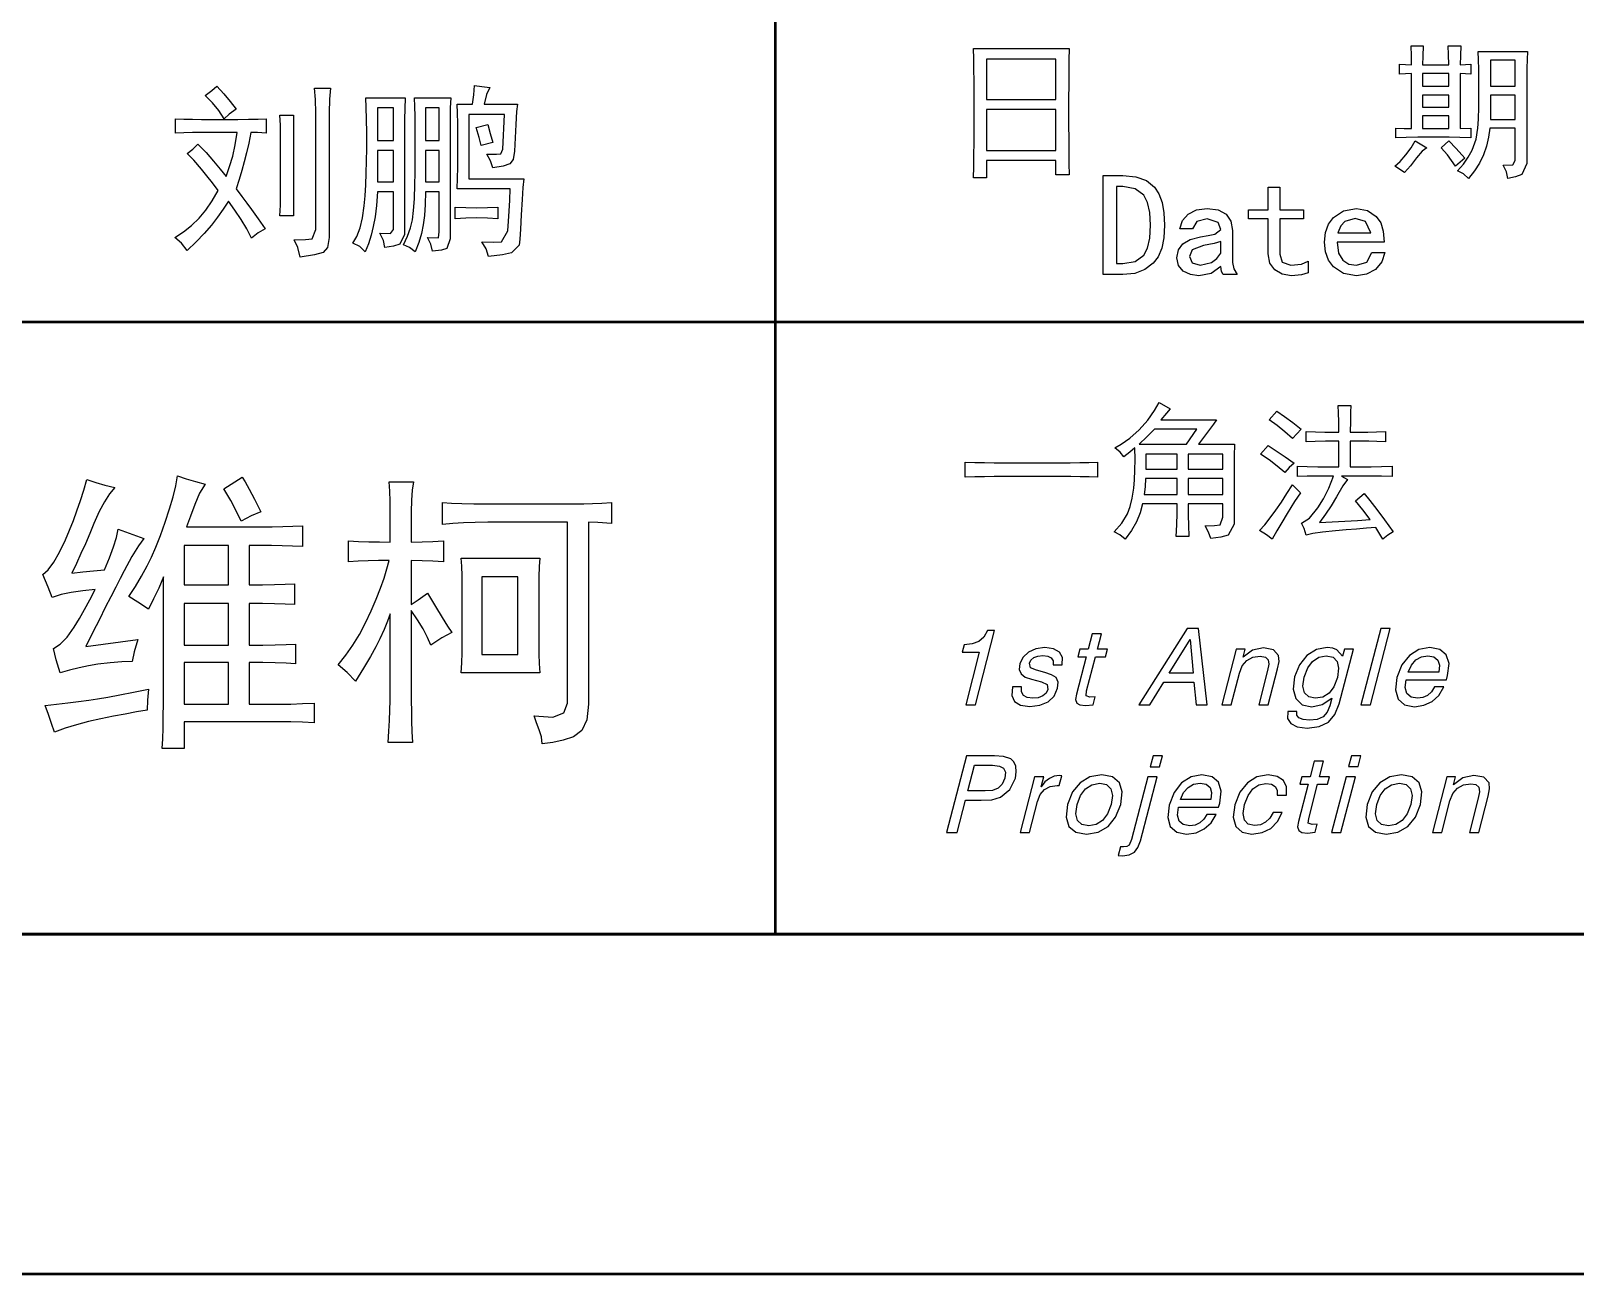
# Model space of a CAD drawing. Extents: x 0 to 1189, y 0 to 841.
# Drawn here: x 936.53 to 981.96, y -0.1 to 36.47 of the extents above; entities that cross this region are included whole.
import ezdxf

# ---------------------------------------------------------------- set-up
doc = ezdxf.new("R2010")
doc.units = 0

msp = doc.modelspace()

# ---------------------------------------------------------------- linework, layer by layer
at = {"color": 7, "lineweight": 50}
for p, q in [((958.433, 9.903), (958.433, 72.903)), ((1010.933, 27.903), (908.931, 27.903)), ((1178.931, 9.903), (29.931, 9.903)), ((908.931, 9.903), (1178.931, 9.903)), ((1188.931, -0.097), (-0.069, -0.097))]:
    msp.add_line(p, q, dxfattribs=at)
at = {"color": 7, "lineweight": 25}
for points in [[(967.077, 35.945), (967.071, 35.603), (967.067, 35.247), (967.063, 34.875), (967.061, 34.489), (967.06, 34.087), (967.061, 33.685), (967.063, 33.299), (967.067, 32.927), (967.071, 32.571), (967.077, 32.229), (966.685, 32.229), (966.685, 32.655), (964.64, 32.655), (964.64, 32.144), (964.265, 32.144), (964.271, 32.468), (964.276, 32.815), (964.279, 33.183), (964.281, 33.573), (964.282, 33.985), (964.281, 34.333), (964.28, 34.672), (964.278, 35.003), (964.274, 35.326), (964.27, 35.64), (964.265, 35.945)], [(977.151, 35.468), (977.146, 35.736), (977.134, 36.03), (977.492, 36.03), (977.479, 35.719), (977.474, 35.468), (978.242, 35.468), (978.237, 35.77), (978.224, 36.03), (978.599, 36.03), (978.587, 35.745), (978.582, 35.468), (978.889, 35.485), (978.889, 35.195), (978.582, 35.212), (978.582, 33.593), (978.889, 33.61), (978.889, 33.32), (978.57, 33.333), (978.259, 33.337), (977.338, 33.337), (976.989, 33.333), (976.69, 33.32), (976.69, 33.61), (976.933, 33.597), (977.151, 33.593), (977.151, 35.212), (976.793, 35.195), (976.793, 35.485)], [(966.685, 34.445), (966.685, 35.638), (964.64, 35.638), (964.64, 34.445)], [(979.844, 32.519), (980.129, 32.527), (980.202, 32.655), (980.202, 33.61), (979.452, 33.61), (979.416, 33.341), (979.353, 33.079), (979.264, 32.826), (979.147, 32.581), (978.999, 32.348), (978.821, 32.127), (978.68, 32.259), (978.497, 32.348), (978.674, 32.545), (978.819, 32.75), (978.932, 32.962), (979.047, 33.286), (979.102, 33.61), (979.117, 33.871), (979.125, 34.223), (979.128, 34.667), (979.127, 35.022), (979.124, 35.34), (979.118, 35.619), (979.111, 35.86), (980.56, 35.86), (980.55, 35.629), (980.545, 35.367), (980.543, 35.076), (980.543, 32.57), (980.389, 32.246), (980.21, 32.174), (979.98, 32.127), (979.946, 32.319)], [(980.202, 34.837), (980.202, 35.604), (979.469, 35.604), (979.469, 34.837)], [(978.242, 34.837), (978.242, 35.212), (977.474, 35.212), (977.474, 34.837)], [(941.999, 34.843), (942.205, 34.616), (942.397, 34.389), (942.574, 34.161), (942.367, 34.018), (942.212, 33.884), (942.056, 34.121), (941.871, 34.348), (941.658, 34.566), (941.85, 34.71)], [(945.344, 34.779), (945.312, 34.46), (945.302, 34.055), (945.302, 30.39), (945.259, 30.1), (945.131, 29.953), (944.875, 29.881), (944.449, 29.815), (944.385, 30.092), (944.279, 30.326), (944.612, 30.332), (944.801, 30.348), (944.918, 30.625), (944.918, 34.055), (944.907, 34.449), (944.875, 34.779)], [(949.947, 32.84), (950.23, 32.843), (950.352, 32.851), (950.416, 32.99), (950.459, 34.012), (949.415, 34.012), (949.415, 32.116), (951.034, 32.116), (951.007, 31.857), (950.982, 31.505), (950.959, 31.061), (950.938, 30.635), (950.917, 30.337), (950.896, 30.166), (950.672, 29.943), (950.405, 29.884), (949.99, 29.836), (949.921, 30.06), (949.798, 30.262), (950.144, 30.252), (950.373, 30.262), (950.565, 30.582), (950.585, 30.867), (950.603, 31.168), (950.617, 31.485), (950.629, 31.818), (949.074, 31.818), (949.083, 32.131), (949.09, 32.452), (949.094, 32.78), (949.095, 33.117), (949.094, 33.448), (949.09, 33.757), (949.083, 34.044), (949.074, 34.311), (949.521, 34.311), (949.559, 34.588), (949.585, 34.865), (949.793, 34.827), (950.033, 34.801), (949.937, 34.593), (949.862, 34.311), (950.842, 34.311), (950.821, 34.098), (950.8, 33.714), (950.757, 32.926), (950.722, 32.683), (950.619, 32.553), (950.424, 32.486), (950.118, 32.436), (950.054, 32.643)], [(978.242, 34.223), (978.242, 34.581), (977.474, 34.581), (977.474, 34.223)], [(980.202, 33.865), (980.202, 34.581), (979.469, 34.581), (979.469, 33.865)], [(946.794, 30.518), (947.114, 30.507), (947.199, 30.625), (947.199, 31.732), (946.73, 31.732), (946.697, 31.335), (946.654, 30.994), (946.602, 30.71), (946.538, 30.456), (946.46, 30.208), (946.368, 29.964), (946.203, 30.124), (946.006, 30.22), (946.122, 30.424), (946.216, 30.675), (946.287, 30.973), (946.336, 31.317), (946.363, 31.62), (946.384, 31.941), (946.398, 32.28), (946.407, 32.636), (946.41, 33.011), (946.409, 33.472), (946.405, 33.874), (946.398, 34.217), (946.389, 34.502), (947.54, 34.502), (947.528, 34.173), (947.521, 33.868), (947.518, 33.586), (947.518, 30.475), (947.38, 30.198), (947.201, 30.14), (946.943, 30.092), (946.906, 30.305)], [(947.199, 33.245), (947.199, 34.204), (946.73, 34.204), (946.73, 33.245)], [(948.2, 30.39), (948.52, 30.379), (948.541, 30.561), (948.541, 31.732), (948.136, 31.732), (948.129, 31.36), (948.108, 31.036), (948.072, 30.763), (948.018, 30.509), (947.94, 30.242), (947.838, 29.964), (947.668, 30.092), (947.497, 30.177), (947.611, 30.429), (947.696, 30.674), (947.753, 30.912), (947.789, 31.183), (947.814, 31.528), (947.827, 31.946), (947.832, 32.286), (947.835, 32.627), (947.837, 32.968), (947.838, 33.309), (947.837, 33.647), (947.833, 33.959), (947.826, 34.244), (947.817, 34.502), (948.882, 34.502), (948.87, 34.206), (948.863, 33.887), (948.861, 33.544), (948.861, 30.348), (948.765, 30.071), (948.613, 30.017), (948.349, 29.985), (948.301, 30.193)], [(948.541, 33.245), (948.541, 34.204), (948.136, 34.204), (948.136, 33.245)], [(966.685, 32.945), (966.685, 34.155), (964.64, 34.155), (964.64, 32.945)], [(942.617, 33.863), (942.937, 33.866), (943.214, 33.873), (943.448, 33.884), (943.448, 33.458), (943.198, 33.474), (943, 33.48), (942.941, 33.166), (942.877, 32.878), (942.809, 32.617), (942.735, 32.362), (942.657, 32.096), (942.574, 31.818), (942.738, 31.599), (942.887, 31.396), (943.022, 31.21), (943.219, 30.936), (943.427, 30.646), (943.219, 30.523), (943.022, 30.369), (942.881, 30.646), (942.713, 30.923), (942.529, 31.194), (942.34, 31.455), (942.19, 31.226), (942.023, 30.991), (941.839, 30.752), (941.632, 30.509), (941.394, 30.26), (941.125, 30.007), (940.96, 30.22), (940.763, 30.39), (941.023, 30.557), (941.26, 30.745), (941.477, 30.955), (941.677, 31.193), (941.865, 31.466), (942.042, 31.775), (941.874, 31.996), (941.71, 32.206), (941.552, 32.404), (941.328, 32.662), (941.125, 32.862), (941.291, 32.984), (941.445, 33.139), (941.687, 32.886), (941.903, 32.638), (942.098, 32.401), (942.276, 32.18), (942.377, 32.481), (942.468, 32.787), (942.542, 33.115), (942.596, 33.48), (941.552, 33.48), (941.286, 33.477), (941.031, 33.47), (940.785, 33.458), (940.785, 33.884), (941.031, 33.873), (941.286, 33.866), (941.552, 33.863)], [(943.874, 33.33), (943.869, 33.698), (943.853, 33.991), (944.258, 33.991), (944.258, 31.029), (943.853, 31.029), (943.869, 31.344), (943.874, 31.69)], [(949.969, 33.714), (950.038, 33.453), (950.118, 33.181), (949.777, 33.096), (949.718, 33.336), (949.628, 33.629)], [(978.242, 33.593), (978.242, 33.968), (977.474, 33.968), (977.474, 33.593)], [(977.594, 33.03), (977.46, 32.93), (977.295, 32.732), (977.119, 32.5), (976.946, 32.297), (976.656, 32.485), (976.814, 32.627), (976.98, 32.817), (977.134, 33.028), (977.253, 33.235)], [(978.446, 32.485), (978.203, 32.826), (978.02, 33.03), (978.242, 33.235), (978.463, 33.005), (978.719, 32.723)], [(947.199, 32.031), (947.199, 32.947), (946.73, 32.947), (946.73, 32.031)], [(948.541, 32.031), (948.541, 32.947), (948.136, 32.947), (948.136, 32.031)], [(969.884, 30.748), (969.863, 30.384), (969.8, 30.077), (969.697, 29.826), (969.551, 29.632), (969.304, 29.447), (969.006, 29.336), (968.656, 29.299), (968.077, 29.299), (968.077, 32.214), (968.656, 32.214), (969.04, 32.176), (969.349, 32.063), (969.585, 31.873), (969.716, 31.675), (969.809, 31.421), (969.865, 31.112)], [(969.474, 30.748), (969.452, 31.127), (969.384, 31.422), (969.27, 31.634), (969.014, 31.826), (968.656, 31.89), (968.469, 31.89), (968.469, 29.623), (968.656, 29.623), (969.014, 29.685), (969.27, 29.87), (969.384, 30.078), (969.452, 30.37)], [(974.112, 29.35), (973.915, 29.291), (973.617, 29.265), (973.34, 29.308), (973.123, 29.436), (972.982, 29.64), (972.935, 29.913), (972.935, 30.936), (972.356, 30.936), (972.356, 31.208), (972.935, 31.208), (972.935, 31.873), (973.276, 31.873), (973.276, 31.208), (973.975, 31.208), (973.975, 30.936), (973.276, 30.936), (973.276, 29.896), (973.344, 29.666), (973.6, 29.572), (973.907, 29.606), (974.112, 29.691)], [(950.267, 30.944), (949.963, 30.96), (949.649, 30.965), (949.329, 30.96), (949.01, 30.944), (949.01, 31.285), (949.329, 31.269), (949.649, 31.264), (949.963, 31.269), (950.267, 31.285)], [(972.018, 29.299), (971.609, 29.299), (971.558, 29.393), (971.541, 29.538), (971.251, 29.333), (970.893, 29.265), (970.642, 29.299), (970.433, 29.402), (970.292, 29.568), (970.246, 29.794), (970.288, 30.024), (970.416, 30.203), (970.633, 30.331), (970.944, 30.407), (971.168, 30.446), (971.362, 30.492), (971.541, 30.629), (971.464, 30.833), (971.132, 30.936), (970.834, 30.859), (970.706, 30.646), (970.331, 30.646), (970.41, 30.891), (970.578, 31.081), (970.823, 31.202), (971.132, 31.242), (971.46, 31.2), (971.694, 31.072), (971.835, 30.867), (971.882, 30.595), (971.882, 29.657), (971.916, 29.47)], [(976.36, 29.947), (976.275, 29.67), (976.087, 29.453), (975.827, 29.312), (975.525, 29.265), (975.152, 29.331), (974.852, 29.529), (974.705, 29.727), (974.617, 29.969), (974.587, 30.254), (974.617, 30.539), (974.705, 30.78), (974.852, 30.978), (975.152, 31.176), (975.525, 31.242), (975.851, 31.185), (976.113, 31.012), (976.241, 30.826), (976.318, 30.573), (976.343, 30.254), (974.962, 30.254), (975.003, 29.934), (975.124, 29.725), (975.305, 29.61), (975.525, 29.572), (975.832, 29.666), (975.985, 29.947)], [(975.951, 30.527), (975.798, 30.859), (975.491, 30.953), (975.184, 30.859), (975.065, 30.729), (974.979, 30.527)], [(971.541, 29.93), (971.541, 30.271), (971.345, 30.211), (971.03, 30.152), (970.697, 30.032), (970.621, 29.828), (970.697, 29.649), (970.927, 29.572), (971.26, 29.657), (971.42, 29.768)], [(970.256, 22.556), (969.233, 22.556), (969.163, 22.293), (969.054, 22.032), (968.907, 21.773), (968.722, 21.516), (968.564, 21.648), (968.398, 21.738), (968.624, 21.989), (968.79, 22.266), (968.871, 22.478), (968.934, 22.728), (968.977, 23.016), (968.999, 23.263), (969.011, 23.544), (969.016, 23.86), (969.011, 24.209), (968.862, 24.073), (968.688, 23.936), (968.577, 24.073), (968.415, 24.209), (968.602, 24.314), (968.858, 24.49), (969.135, 24.729), (969.386, 25.019), (969.591, 25.306), (969.727, 25.539), (970.051, 25.351), (969.94, 25.228), (969.778, 25.027), (971.415, 25.027), (971.318, 24.902), (971.142, 24.664), (970.886, 24.311), (971.943, 24.311), (971.93, 23.958), (971.926, 23.647), (971.926, 21.959), (971.756, 21.635), (971.543, 21.576), (971.244, 21.533), (971.176, 21.721), (971.074, 21.908), (971.355, 21.917), (971.517, 21.942), (971.602, 22.164), (971.602, 22.556), (970.58, 22.556), (970.58, 22.215), (970.584, 21.934), (970.597, 21.601), (970.222, 21.601), (970.247, 21.942), (970.256, 22.283)], [(976.609, 21.738), (976.455, 21.64), (976.302, 21.516), (976.191, 21.712), (976.097, 21.857), (975.819, 21.838), (975.529, 21.816), (975.227, 21.791), (974.913, 21.763), (974.533, 21.722), (974.246, 21.68), (974.052, 21.635), (973.992, 21.827), (973.916, 21.993), (974.146, 22.138), (974.393, 22.436), (974.558, 22.707), (974.711, 23.02), (974.853, 23.374), (974.376, 23.374), (974.078, 23.37), (973.796, 23.357), (973.796, 23.664), (974.082, 23.651), (974.393, 23.647), (975.007, 23.647), (975.007, 24.397), (974.615, 24.397), (974.312, 24.392), (974.052, 24.38), (974.052, 24.686), (974.325, 24.674), (974.597, 24.669), (975.007, 24.669), (975.005, 24.969), (974.999, 25.23), (974.99, 25.453), (975.365, 25.453), (975.355, 25.253), (975.349, 24.991), (975.347, 24.669), (975.859, 24.669), (976.119, 24.674), (976.387, 24.686), (976.387, 24.38), (976.127, 24.392), (975.893, 24.397), (975.347, 24.397), (975.347, 23.647), (975.961, 23.647), (976.268, 23.651), (976.575, 23.664), (976.575, 23.357), (976.268, 23.37), (975.961, 23.374), (975.092, 23.374), (975.262, 23.272), (975.13, 23.084), (974.938, 22.76), (974.785, 22.503), (974.62, 22.253), (974.444, 22.01), (974.818, 22.028), (975.19, 22.049), (975.56, 22.071), (975.927, 22.096), (975.718, 22.385), (975.501, 22.641), (975.757, 22.863), (975.925, 22.652), (976.123, 22.394), (976.351, 22.089)], [(973.183, 25.283), (973.414, 25.126), (973.652, 24.95), (973.899, 24.755), (973.643, 24.482), (973.423, 24.679), (973.196, 24.861), (972.961, 25.027)], [(970.528, 24.311), (970.835, 24.755), (969.591, 24.755), (969.365, 24.524), (969.131, 24.311)], [(972.927, 24.277), (973.171, 24.12), (973.427, 23.944), (973.694, 23.749), (973.549, 23.63), (973.421, 23.476), (973.198, 23.666), (972.959, 23.847), (972.705, 24.022)], [(967.106, 23.766), (967.392, 23.768), (967.659, 23.774), (967.907, 23.783), (967.907, 23.34), (967.661, 23.349), (967.399, 23.355), (967.123, 23.357), (964.873, 23.357), (964.581, 23.355), (964.297, 23.349), (964.02, 23.34), (964.02, 23.783), (964.297, 23.774), (964.581, 23.768), (964.873, 23.766)], [(970.256, 23.578), (970.256, 24.022), (969.335, 24.022), (969.335, 23.578)], [(971.602, 23.578), (971.602, 24.022), (970.58, 24.022), (970.58, 23.578)], [(938.998, 23.037), (938.845, 22.856), (938.691, 22.619), (938.538, 22.327), (938.385, 21.98), (938.26, 21.681), (938.134, 21.385), (938.004, 21.092), (937.872, 20.802), (937.737, 20.514), (938.055, 20.556), (938.373, 20.59), (938.691, 20.616), (938.845, 20.972), (938.964, 21.289), (939.049, 21.569), (939.101, 21.809), (939.851, 21.537), (939.695, 21.325), (939.502, 21.006), (939.271, 20.582), (939.156, 20.362), (939.026, 20.109), (938.881, 19.824), (938.72, 19.508), (938.544, 19.159), (938.353, 18.779), (938.146, 18.366), (939.68, 18.571), (939.569, 18.204), (939.51, 17.923), (939.201, 17.914), (938.866, 17.885), (938.504, 17.838), (938.224, 17.79), (937.946, 17.731), (937.67, 17.662), (937.396, 17.582), (937.277, 17.966), (937.191, 18.298), (937.396, 18.429), (937.601, 18.639), (937.805, 18.929), (937.958, 19.183), (938.112, 19.453), (938.265, 19.737), (938.419, 20.037), (938.056, 19.998), (937.72, 19.951), (937.417, 19.888), (937.157, 19.798), (937.038, 20.105), (936.885, 20.48), (937.041, 20.62), (937.204, 20.838), (937.374, 21.132), (937.549, 21.503), (937.666, 21.779), (937.779, 22.063), (937.886, 22.355), (937.989, 22.654), (938.087, 22.961), (938.18, 23.275), (938.438, 23.188), (938.71, 23.109)], [(941.657, 23.139), (941.495, 22.87), (941.351, 22.542), (941.223, 22.197), (941.112, 21.878), (943.294, 21.878), (943.626, 21.88), (943.941, 21.886), (944.24, 21.897), (944.521, 21.912), (944.521, 21.298), (944.227, 21.313), (943.924, 21.324), (943.613, 21.33), (943.294, 21.332), (942.953, 21.332), (942.953, 20.173), (943.343, 20.175), (943.694, 20.182), (944.007, 20.192), (944.282, 20.207), (944.282, 19.593), (944.007, 19.608), (943.694, 19.619), (943.343, 19.625), (942.953, 19.628), (942.953, 18.4), (943.358, 18.402), (943.72, 18.409), (944.039, 18.419), (944.316, 18.434), (944.316, 17.855), (944.039, 17.87), (943.72, 17.88), (943.358, 17.887), (942.953, 17.889), (942.953, 16.662), (943.498, 16.662), (943.839, 16.664), (944.18, 16.67), (944.521, 16.681), (944.862, 16.696), (944.862, 16.116), (944.521, 16.131), (944.18, 16.142), (943.839, 16.148), (943.498, 16.15), (941.044, 16.15), (941.044, 15.366), (940.396, 15.366), (940.408, 15.643), (940.418, 15.955), (940.425, 16.303), (940.429, 16.686), (940.43, 17.105), (940.43, 20.412), (940.29, 20.078), (940.142, 19.76), (939.987, 19.457), (939.672, 19.67), (939.407, 19.832), (939.604, 20.129), (939.786, 20.431), (939.953, 20.736), (940.075, 20.988), (940.204, 21.285), (940.339, 21.627), (940.481, 22.014), (940.612, 22.406), (940.716, 22.764), (940.791, 23.088), (940.839, 23.378), (941.097, 23.29), (941.369, 23.211)], [(942.748, 23.343), (942.833, 23.203), (942.953, 22.986), (943.106, 22.691), (943.294, 22.321), (943.012, 22.201), (942.714, 22.048), (942.582, 22.336), (942.411, 22.654), (942.203, 23.003)], [(945.571, 17.821), (945.795, 18.102), (946.005, 18.402), (946.199, 18.719), (946.378, 19.053), (946.543, 19.406), (946.689, 19.754), (946.815, 20.077), (946.921, 20.373), (947.006, 20.644), (947.071, 20.889), (946.753, 20.887), (946.449, 20.88), (946.157, 20.87), (945.878, 20.855), (945.878, 21.468), (946.172, 21.454), (946.474, 21.443), (946.785, 21.437), (947.105, 21.434), (947.105, 22.321), (947.101, 22.631), (947.09, 22.927), (947.071, 23.207), (947.787, 23.207), (947.749, 22.957), (947.726, 22.662), (947.719, 22.321), (947.719, 21.434), (948.037, 21.438), (948.355, 21.45), (948.673, 21.468), (948.673, 20.855), (948.355, 20.874), (948.037, 20.885), (947.719, 20.889), (947.719, 19.593), (947.923, 19.73), (948.196, 19.934), (948.432, 19.542), (948.631, 19.218), (948.79, 18.963), (948.912, 18.775), (948.622, 18.613), (948.298, 18.4), (948.198, 18.63), (948.068, 18.878), (947.908, 19.142), (947.719, 19.423), (947.719, 17.037), (947.72, 16.758), (947.724, 16.469), (947.731, 16.169), (947.74, 15.858), (947.753, 15.537), (947.037, 15.537), (947.061, 15.869), (947.081, 16.186), (947.094, 16.486), (947.102, 16.769), (947.105, 17.037), (947.105, 19.321), (947.026, 19.103), (946.923, 18.859), (946.798, 18.588), (946.677, 18.35), (946.517, 18.064), (946.319, 17.728), (946.082, 17.343), (945.835, 17.599)], [(970.256, 22.828), (970.256, 23.306), (969.318, 23.306), (969.31, 23.059), (969.284, 22.828)], [(971.602, 22.828), (971.602, 23.306), (970.58, 23.306), (970.58, 22.828)], [(972.671, 21.772), (972.831, 21.944), (972.993, 22.143), (973.157, 22.368), (973.321, 22.611), (973.483, 22.861), (973.643, 23.118), (973.882, 22.88), (973.707, 22.626), (973.49, 22.274), (973.334, 22.012), (973.187, 21.759), (973.046, 21.516), (972.884, 21.648)], [(952.798, 22.559), (953.056, 22.563), (953.329, 22.575), (953.616, 22.593), (953.616, 21.98), (953.207, 22.005), (952.935, 22.014), (952.935, 16.662), (952.885, 16.207), (952.738, 15.889), (952.491, 15.707), (952.192, 15.609), (951.885, 15.54), (951.571, 15.503), (951.55, 15.707), (951.486, 15.912), (951.405, 16.116), (951.332, 16.321), (951.882, 16.287), (952.211, 16.412), (952.321, 16.696), (952.321, 22.014), (949.969, 22.014), (949.604, 22.01), (949.261, 21.997), (948.94, 21.976), (948.639, 21.946), (948.639, 22.593), (948.901, 22.579), (949.21, 22.568), (949.566, 22.562), (949.969, 22.559)], [(942.339, 20.173), (942.339, 21.332), (941.044, 21.332), (941.044, 20.173)], [(951.503, 20.957), (951.484, 20.718), (951.472, 20.412), (951.469, 20.037), (951.469, 18.707), (951.471, 18.419), (951.477, 18.136), (951.488, 17.857), (951.503, 17.582), (949.185, 17.582), (949.204, 17.878), (949.215, 18.173), (949.219, 18.468), (949.219, 20.105), (949.215, 20.442), (949.204, 20.726), (949.185, 20.957)], [(950.855, 18.128), (950.855, 20.412), (949.798, 20.412), (949.798, 18.128)], [(942.339, 18.4), (942.339, 19.628), (941.044, 19.628), (941.044, 18.4)], [(964.032, 16.644), (964.317, 16.644), (964.883, 18.831), (964.67, 18.831), (964.565, 18.64), (964.419, 18.512), (964.227, 18.437), (963.983, 18.412), (963.925, 18.19), (964.432, 18.19)], [(967.59, 17.057), (967.85, 18.061), (968.144, 18.061), (968.201, 18.28), (967.907, 18.28), (968.025, 18.737), (967.75, 18.737), (967.631, 18.28), (967.387, 18.28), (967.331, 18.061), (967.575, 18.061), (967.29, 16.963), (967.265, 16.803), (967.297, 16.697), (967.392, 16.641), (967.553, 16.622), (967.778, 16.647), (967.839, 16.882), (967.689, 16.872), (967.578, 16.913)], [(969.129, 16.644), (969.445, 16.644), (969.86, 17.317), (970.745, 17.317), (970.809, 16.644), (971.141, 16.644), (970.884, 18.894), (970.546, 18.894)], [(975.662, 16.644), (975.94, 16.644), (976.523, 18.894), (976.244, 18.894)], [(965.409, 17.176), (965.388, 16.925), (965.469, 16.744), (965.644, 16.634), (965.915, 16.594), (966.216, 16.631), (966.456, 16.735), (966.631, 16.903), (966.737, 17.132), (966.752, 17.313), (966.693, 17.445), (966.559, 17.532), (966.361, 17.601), (966.111, 17.664), (965.935, 17.736), (965.907, 17.867), (965.951, 17.964), (966.035, 18.036), (966.153, 18.08), (966.304, 18.096), (966.446, 18.077), (966.548, 18.024), (966.601, 17.936), (966.603, 17.824), (966.872, 17.824), (966.874, 17.83), (966.879, 18.033), (966.792, 18.193), (966.618, 18.293), (966.365, 18.33), (966.093, 18.296), (965.877, 18.199), (965.719, 18.049), (965.629, 17.858), (965.608, 17.68), (965.66, 17.554), (965.781, 17.464), (965.973, 17.398), (966.26, 17.32), (966.428, 17.245), (966.452, 17.098), (966.396, 16.988), (966.3, 16.907), (966.167, 16.853), (966.003, 16.838), (965.836, 16.857), (965.728, 16.922), (965.671, 17.029), (965.675, 17.176)], [(970.022, 17.579), (970.632, 18.571), (970.723, 17.579)], [(972.655, 16.644), (972.934, 16.644), (973.208, 17.705), (973.251, 17.921), (973.238, 18.099), (973.084, 18.265), (972.789, 18.321), (972.467, 18.252), (972.191, 18.043), (972.253, 18.28), (971.99, 18.28), (971.566, 16.644), (971.841, 16.644), (972.083, 17.576), (972.169, 17.789), (972.307, 17.946), (972.482, 18.043), (972.697, 18.077), (972.85, 18.049), (972.933, 17.971), (972.949, 17.839), (972.916, 17.651)], [(974.8, 16.844), (974.742, 16.619), (974.664, 16.428), (974.546, 16.296), (974.375, 16.218), (974.143, 16.193), (973.957, 16.212), (973.835, 16.259), (973.774, 16.337), (973.777, 16.447), (973.779, 16.453), (973.51, 16.453), (973.506, 16.44), (973.499, 16.243), (973.595, 16.093), (973.786, 15.996), (974.074, 15.962), (974.433, 16.005), (974.704, 16.134), (974.897, 16.359), (975.023, 16.678), (975.438, 18.28), (975.172, 18.28), (975.118, 18.074), (974.953, 18.259), (974.829, 18.312), (974.669, 18.334), (974.35, 18.271), (974.069, 18.096), (973.848, 17.82), (973.706, 17.467), (973.666, 17.104), (973.745, 16.828), (973.93, 16.65), (974.215, 16.591), (974.522, 16.653)], [(977.829, 17.173), (977.739, 17.029), (977.621, 16.925), (977.482, 16.86), (977.324, 16.841), (977.136, 16.875), (977.015, 16.979), (976.966, 17.151), (976.992, 17.382), (978.174, 17.382), (978.209, 17.504), (978.251, 17.858), (978.171, 18.118), (977.981, 18.277), (977.685, 18.334), (977.363, 18.274), (977.086, 18.099), (976.867, 17.82), (976.72, 17.445), (976.677, 17.085), (976.754, 16.816), (976.942, 16.647), (977.234, 16.591), (977.511, 16.631), (977.753, 16.744), (977.953, 16.925), (978.102, 17.173)], [(942.339, 16.662), (942.339, 17.889), (941.044, 17.889), (941.044, 16.662)], [(974.637, 18.086), (974.839, 18.046), (974.964, 17.924), (975.003, 17.727), (974.967, 17.451), (974.865, 17.179), (974.725, 16.988), (974.541, 16.872), (974.317, 16.838), (974.124, 16.878), (974.001, 16.997), (973.955, 17.195), (973.993, 17.461), (974.094, 17.73), (974.238, 17.924), (974.419, 18.043)], [(977.051, 17.611), (977.145, 17.817), (977.278, 17.967), (977.439, 18.058), (977.632, 18.09), (977.808, 18.058), (977.922, 17.964), (977.97, 17.814), (977.949, 17.611)], [(939.987, 17.105), (939.961, 16.781), (939.953, 16.491), (939.637, 16.437), (939.305, 16.376), (938.956, 16.309), (938.589, 16.236), (938.223, 16.153), (937.873, 16.061), (937.541, 15.957), (937.226, 15.843), (937.135, 16.097), (937.044, 16.359), (936.953, 16.628), (937.288, 16.663), (937.613, 16.7), (937.928, 16.739), (938.231, 16.781), (938.492, 16.821), (938.798, 16.874), (939.15, 16.938), (939.546, 17.016)], [(963.472, 12.894), (963.779, 12.894), (964.024, 13.842), (964.487, 13.842), (964.797, 13.854), (965.061, 13.933), (965.333, 14.158), (965.494, 14.493), (965.52, 14.677), (965.508, 14.837), (965.451, 14.965), (965.356, 15.059), (965.142, 15.128), (964.884, 15.144), (964.054, 15.144)], [(969.463, 14.825), (969.738, 14.825), (969.821, 15.144), (969.545, 15.144)], [(975.299, 14.831), (975.575, 14.831), (975.656, 15.144), (975.38, 15.144)], [(964.095, 14.114), (964.29, 14.868), (964.825, 14.868), (965.023, 14.846), (965.147, 14.784), (965.202, 14.668), (965.185, 14.493), (965.109, 14.308), (964.991, 14.192), (964.825, 14.13), (964.608, 14.114)], [(965.637, 12.894), (965.913, 12.894), (966.148, 13.804), (966.228, 14.005), (966.351, 14.152), (966.515, 14.243), (966.72, 14.274), (966.785, 14.271), (966.861, 14.562), (966.789, 14.565), (966.634, 14.543), (966.493, 14.483), (966.363, 14.38), (966.251, 14.236), (966.327, 14.53), (966.061, 14.53)], [(967.029, 13.714), (966.986, 13.341), (967.069, 13.069), (967.272, 12.9), (967.589, 12.844), (967.932, 12.9), (968.22, 13.069), (968.444, 13.341), (968.597, 13.714), (968.639, 14.083), (968.553, 14.355), (968.349, 14.524), (968.036, 14.584), (967.689, 14.524), (967.401, 14.355), (967.174, 14.083)], [(971.127, 13.423), (971.037, 13.279), (970.919, 13.175), (970.78, 13.11), (970.622, 13.091), (970.434, 13.125), (970.314, 13.229), (970.264, 13.401), (970.29, 13.632), (971.473, 13.632), (971.507, 13.754), (971.549, 14.108), (971.469, 14.368), (971.279, 14.527), (970.984, 14.584), (970.661, 14.524), (970.385, 14.349), (970.165, 14.07), (970.018, 13.695), (969.975, 13.335), (970.052, 13.066), (970.24, 12.897), (970.532, 12.841), (970.809, 12.881), (971.051, 12.994), (971.251, 13.175), (971.4, 13.423)], [(973.194, 13.986), (973.467, 13.986), (973.473, 14.23), (973.382, 14.421), (973.197, 14.54), (972.93, 14.584), (972.601, 14.524), (972.319, 14.352), (972.097, 14.077), (971.952, 13.707), (971.904, 13.341), (971.978, 13.072), (972.162, 12.9), (972.448, 12.844), (972.75, 12.888), (973.005, 13.013), (973.204, 13.213), (973.339, 13.482), (973.076, 13.482), (972.979, 13.313), (972.857, 13.191), (972.703, 13.116), (972.525, 13.094), (972.344, 13.132), (972.235, 13.254), (972.198, 13.448), (972.239, 13.717), (972.339, 13.983), (972.48, 14.177), (972.658, 14.296), (972.866, 14.336), (973.028, 14.311), (973.139, 14.243), (973.195, 14.133)], [(974.123, 13.307), (974.383, 14.311), (974.677, 14.311), (974.734, 14.53), (974.44, 14.53), (974.558, 14.987), (974.282, 14.987), (974.164, 14.53), (973.92, 14.53), (973.863, 14.311), (974.108, 14.311), (973.823, 13.213), (973.798, 13.053), (973.829, 12.947), (973.924, 12.891), (974.085, 12.872), (974.311, 12.897), (974.372, 13.132), (974.222, 13.122), (974.111, 13.163)], [(975.845, 13.714), (975.802, 13.341), (975.885, 13.069), (976.089, 12.9), (976.406, 12.844), (976.749, 12.9), (977.037, 13.069), (977.261, 13.341), (977.413, 13.714), (977.456, 14.083), (977.37, 14.355), (977.166, 14.524), (976.853, 14.584), (976.506, 14.524), (976.218, 14.355), (975.991, 14.083)], [(978.85, 12.894), (979.128, 12.894), (979.403, 13.955), (979.446, 14.171), (979.433, 14.349), (979.279, 14.515), (978.984, 14.571), (978.662, 14.502), (978.386, 14.293), (978.447, 14.53), (978.185, 14.53), (977.761, 12.894), (978.036, 12.894), (978.278, 13.826), (978.364, 14.039), (978.502, 14.196), (978.677, 14.293), (978.892, 14.327), (979.045, 14.299), (979.128, 14.221), (979.144, 14.089), (979.111, 13.901)], [(967.31, 13.714), (967.411, 13.983), (967.559, 14.177), (967.746, 14.296), (967.976, 14.34), (968.175, 14.299), (968.3, 14.177), (968.347, 13.983), (968.312, 13.714), (968.207, 13.441), (968.06, 13.247), (967.872, 13.125), (967.652, 13.088), (967.446, 13.125), (967.318, 13.247), (967.271, 13.441)], [(968.521, 12.215), (968.645, 12.208), (968.845, 12.233), (968.997, 12.312), (969.101, 12.446), (969.174, 12.647), (969.662, 14.53), (969.387, 14.53), (968.909, 12.684), (968.837, 12.515), (968.774, 12.478), (968.677, 12.465), (968.587, 12.468)], [(970.349, 13.861), (970.443, 14.067), (970.576, 14.217), (970.737, 14.308), (970.93, 14.34), (971.106, 14.308), (971.22, 14.214), (971.268, 14.064), (971.247, 13.861)], [(974.798, 12.894), (975.073, 12.894), (975.497, 14.53), (975.222, 14.53)], [(976.127, 13.714), (976.228, 13.983), (976.375, 14.177), (976.562, 14.296), (976.793, 14.34), (976.992, 14.299), (977.117, 14.177), (977.164, 13.983), (977.128, 13.714), (977.024, 13.441), (976.876, 13.247), (976.688, 13.125), (976.469, 13.088), (976.263, 13.125), (976.135, 13.247), (976.088, 13.441)]]:
    msp.add_lwpolyline(points, close=True, dxfattribs=at)

doc.saveas('drawing.dxf')
